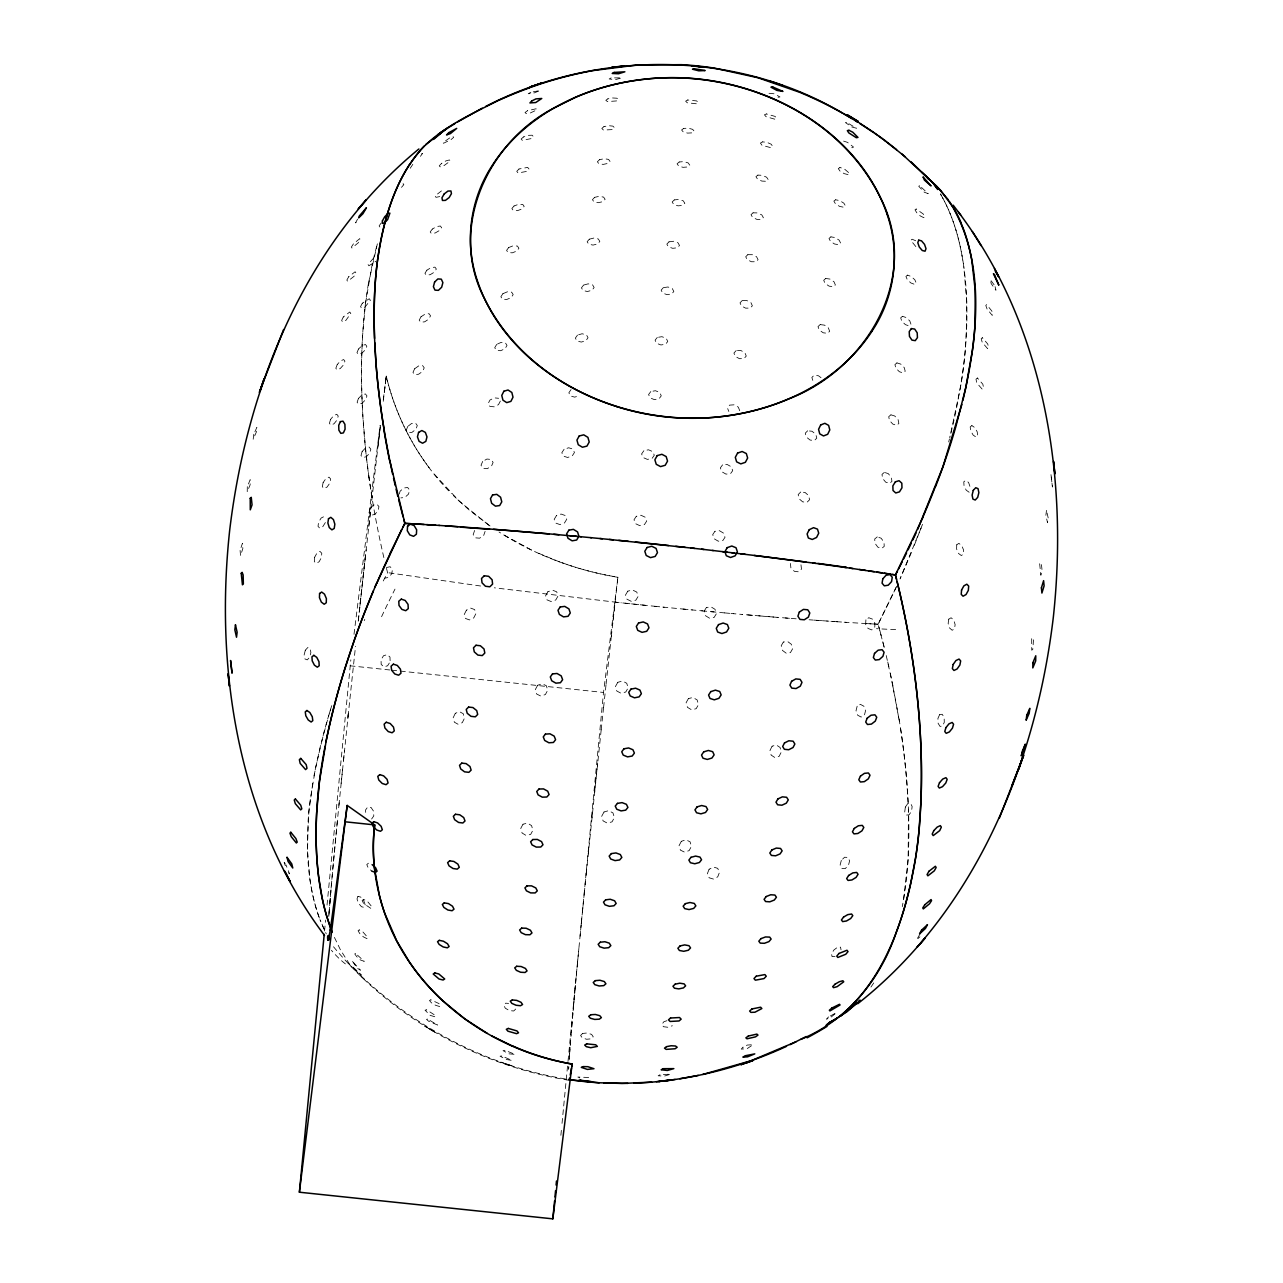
<?xml version="1.0" encoding="UTF-8"?>
<svg xmlns="http://www.w3.org/2000/svg" width="1283" height="1283" viewBox="0 0 1283 1283"><rect width="100%" height="100%" fill="white"/><g stroke="black" fill="none" stroke-linecap="round" stroke-linejoin="round"><path stroke-width="0.75" stroke-dasharray="5 3.75" d="M307.391 840.573L308.898 811.273L313.228 779.968M568.626 1069.236L568.77 1066.43M568.626 1068.996L568.722 1067.215M966.211 337.156L966.74 302.05L963.838 266.864M569.187 1059.822L569.315 1057.946M569.251 1058.7L569.444 1055.989M569.427 1056.214L569.62 1053.584M569.588 1053.952L571.079 1034.788M965.955 341.23L965.666 345.335A1072.38 421.449 -43.4 0 1 960.342 388.059L949.837 437.407M330.212 898.517L328.801 916.238L329.426 908.043M569.748 1051.819L570.085 1047.281M328.945 914.314L330.886 890.498A223.29 2.919 -84 0 1 331.88 879.24L332.425 873.13M570.261 1045.052L570.823 1037.899M329.795 903.457L333.307 863.427M571.031 1035.365L573.26 1009.176M571.24 1032.751L571.464 1030.073M571.689 1027.362L572.378 1019.36M330.645 893.257L330.886 890.498M572.443 1018.574L572.972 1012.383M573.116 1010.779L573.549 1005.872M573.517 1006.289L573.934 1001.654M573.854 1002.52L574.8 991.984M332.714 869.97L337.67 817.977M574.143 999.2L574.447 995.833M574.768 992.4L576.436 974.31M575.089 988.904L575.409 985.344M333.628 860.027L333.949 856.563A183.613 2.39 -84 0 1 337.253 822.13L339.353 800.977M576.227 976.507L577.254 965.57M577.142 966.676L577.895 958.802M324.551 930.993L325.593 920.055M327.037 905.076L350.82 659.847M577.783 959.941L578.89 948.329M560.879 1135.311L561.521 1128.575M562.034 1123.379L567.968 1061.715M568.048 1060.865L603.523 692.451L617.893 577.206C575.778 570.342 534.995 554.962 499.023 531.98M580.06 936.253L581.584 920.585M581.263 923.744L584.503 891.011M582.466 911.572L582.915 907.017M584.294 893.128L585.224 883.682M338.92 805.291L348.575 711.407L347.549 721.206M585.176 884.244L586.556 870.532M586.187 874.108L601.502 726.819M343.491 760.226L344.486 750.539M588.223 854.045L588.737 848.929M591.928 817.88L592.473 812.652M348.062 716.315L355.519 646.311M601.182 729.835L603.812 705.313M603.587 707.462L606.105 684.015M358.246 621.245L360.603 599.722M606.089 684.192L611.414 635.534M365.334 557.127L359.384 610.82A400.232 5.212 -84 0 1 364.164 567.567L370.418 512.045M611.301 636.576L617.893 577.206M368.782 526.479L378.341 443.1A798.651 10.408 -84 0 1 380.217 427.127M377.956 446.388L380.377 425.683M383.248 401.29L386.247 375.999A694.728 387.482 5.5 0 0 391.812 395.87C400.553 422.684 413.912 447.992 431.104 470.348M378.341 443.1L380.361 425.876M385.766 379.976L386.247 375.999C396.607 420.183 419.413 461.319 451.343 493.554M384.339 392.085L386.247 375.999L383.024 401.804M354.012 634.267L380.089 425.298M903.553 899.72L908.156 858.648L908.444 809.14M903.649 899.046L905.461 887.291A274.37 116.801 77.1 0 0 908.043 860.524C910.561 815.86 907.049 771.051 900.329 726.884M368.59 282.565L377.362 243.834M313.966 775.942L320.108 747.283L328.769 715.369M902.286 906.632L902.927 903.184M948.682 441.945L949.452 438.914M399.302 493.987L400.088 491.245L403.712 488.005L407.673 487.508L409.646 490.074L408.475 494.163L404.851 497.419L400.889 497.9M329.186 713.973L331.752 705.634A348.8 156.253 -64.8 0 0 323.893 732.465L315.57 767.635L309.989 801.49A273.071 122.302 -64.8 0 0 308.112 820.847L307.535 851.142L309.828 878.711A348.8 156.237 -64.8 0 0 318.922 916.736L320.477 920.937M474.614 530.472L473.186 534.626L475.239 537.818L479.585 538.186L483.659 535.524L485.102 531.387M922.509 524.33L913.063 548.499M921.066 528.083L900.377 578.12M911.363 552.636L899.992 579.002M364.228 620.651L364.789 619.384M896.657 586.251L878.133 624.212L884.5 648.556M896.047 587.614L878.133 624.212L879.272 628.381M383.264 580.958L387.562 572.635L386.472 568.353M500.338 401.098L498.494 404.642L494.163 406.823L489.865 406.39L488.133 403.584L489.978 400.039L494.308 397.858L498.606 398.291M389.294 663.07L387.61 665.781L383.906 666.887L381.179 664.402L381.035 659.783L383.553 655.725L387.258 654.619L389.984 657.104L390.144 661.723M325.369 522.55L322.819 526.639L319.772 528.211L318.024 526.335L318.601 522.133L321.151 518.043L324.198 516.488L325.946 518.348M410.191 168.281L412.837 164.336M920.055 933.88L916.607 939.83L919.927 936.782M571.079 389.551L568.866 392.758L570.326 395.902L574.64 397.137L579.258 395.741M371.605 819.019L373.77 815.972L373.545 811.177L371.044 807.44L367.74 806.959L365.559 809.99L365.799 814.785M381.276 222.889L379.127 225.872L379.864 226.995M357.572 219.12L355.535 222.905L358.053 220.965M401.499 187.35L403.84 184.624L403.311 183.758L400.2 185.249M515.702 1009.047L513.745 1010.972L509.415 1010.619L505.277 1008.181L503.754 1005.102L505.71 1003.178L508.581 1003.418M420.407 156.334L422.652 153.302L419.653 154.922M373.642 258.059L367.98 264.442L368.911 265.789L375.871 261.299M368.413 863.234L366.778 864.55L368.157 867.789L371.749 871.077M449.708 137.939L442.94 142.621L443.501 143.295L451.087 139.558L453.653 137.345L453.075 136.672M441.448 190.91L434.985 195.994L436.028 197.341L439.764 196.572M666.919 1020.707L663.888 1021.717L661.836 1024.411L663.471 1026.721L667.818 1027.266L672.356 1025.742M386.327 567.535L390.144 566.733L392.422 569.267L391.812 573.677L388.685 577.366L384.868 578.168M778.027 97.283L779.968 96.931L774.098 93.771L767.795 93.178L769.431 94.637M835.041 956.525L832.058 956.621L831.56 953.943L833.838 950.045L837.558 947.223L840.541 947.127L841.039 949.821M876.578 624.147L878.133 624.212L864.758 623.49M874.862 624.051L868.832 623.73M866.554 623.602L844.182 622.207M836.532 621.694L846.139 622.335M830.903 621.309L834.319 621.549M837.687 621.774L826.717 621.02M827.407 621.068L811.642 619.946M816.71 620.314L821.729 620.667M809.076 619.769L812.861 620.042M796.182 618.807L777.097 617.315M785.356 617.973L789.43 618.294M768.693 616.642L774.996 617.155M772.911 616.995L780.353 617.588M758.734 615.824L764.427 616.305M764.187 616.289L769.608 616.722M760.129 615.952L742.167 614.429M747.716 614.91L753.233 615.375M730.973 613.466L742.632 614.477M724.687 612.905L733.716 613.707M710.974 611.67L725.328 612.969M701.737 610.82L713.99 611.943M691.024 609.826L702.555 610.9M683.069 609.056L692.435 609.954M685.25 609.265L661.964 607.003M654.715 606.282L664.193 607.228M656.11 606.41L644.403 605.223A298.779 16.374 6 0 1 620.956 602.769M645.205 605.303L615.118 602.144A477.18 6.223 -84 0 0 612.905 622.047M350.083 665.797L389.727 669.967M391.668 670.175L603.523 692.451M617.091 602.352L494.324 587.806M480.628 586.01L387.562 572.635M588.672 1077.512L577.847 1077.03L579.691 1077.896M565.402 1078.955C482.183 1065.131 404.899 1022.262 346.602 961.641M568.738 1080.238C477.452 1065.403 391.363 1017.227 332.554 945.603M843.589 141.114L847.486 142.349L853.532 147.064L852.153 147.77L848.255 146.535M559.42 561.874L536.134 552.251M915.709 240.771L912.149 239.231L910.722 240.322L915.886 246.641M531.691 550.166L502.567 534.241M969.146 492.255L966.243 490.202L964.03 485.888L963.79 481.831L965.682 480.403L968.585 482.44L970.958 489.464M490.01 525.966L469.353 510.185L453.396 495.607M488.903 525.228L459.41 501.38L432.772 472.497M821.024 377.683L818.442 375.759L814.112 375.261L811.866 377.475L813.021 381.083M361.164 976.716L363.394 978.753M285.259 863.523L284.152 862.417L286.446 868.976M288.483 872.793L289.573 873.899L285.933 864.806M349.826 964.543L340.653 950.286L333.452 935.403M994.1 284.762L990.219 279.582L991.23 283.687L995.961 290.247L994.95 286.125M940.439 193.958L941.385 195.593M940.519 194.102C952.932 215.336 959.668 239.392 963.357 263.592M942.347 197.309C955.771 221.654 962.009 249.303 965.041 276.727A1171.523 460.421 -43.4 0 1 966.708 326.187L965.041 352.665A1058.283 415.9 -43.4 0 1 961.576 380.329L956.364 409.085A1171.523 460.421 -43.4 0 1 949.901 437.166M325.625 932.533L326.299 933.864M324.31 929.822L319.948 919.59M739.746 410.72L738.302 407.128L734.101 404.819L729.578 405.123L727.397 407.882L728.824 411.474M319.371 918.035C310.759 894.411 307.631 869.12 307.391 844.086M879.897 630.723L882.03 638.758M882.784 641.725L884.388 648.059M886.232 655.549L893.257 687.175M887.756 662.012L889.472 669.501M383.858 557.576C366.248 481.638 357.652 403.183 363.265 325.273A1072.38 440.839 55 0 1 368.59 282.565M890.338 673.334L899.656 722.602M899.062 718.929L900.73 729.482A351.061 149.453 77.1 0 1 906.776 781.7L908.252 804.874M372.038 497.884L368.975 477.388M800.977 564.793L801.474 569.139L798.716 571.833L794.337 571.288L790.889 567.824L790.408 563.478M617.861 577.318A192.113 107.147 5.5 0 1 559.516 561.778M873.739 982.906A377.378 161.225 76.8 0 1 870.435 987.734M893.032 687.207A377.378 161.706 77 0 1 898.838 718.897M358.342 620.314A398.949 5.196 -84 0 1 366.152 549.798M324.022 928.78A375.534 168.474 -64.7 0 1 320.622 920.761M369.023 477.436A1043.64 428.907 55 0 1 365.447 447.478L363.025 418.402A1166.231 479.409 55 0 1 362.48 336.9L365.447 303.59L372.102 264.859A1168.909 480.516 55 0 1 377.571 243.129M594.606 792.108A338.343 4.41 -84 0 1 597.653 763.032M895.646 629.632A416.109 31.578 7 0 1 876.497 628.686M381.58 616.69A391.668 154.345 -64.6 0 1 394.988 589.122M341.134 783.368A225.15 2.935 -84 0 1 342.513 769.832M345.4 963.902A391.668 176.124 -64.5 0 1 331.431 950.27M956.733 544.81L956.605 548.996L958.513 553.438L961.336 555.555L963.421 554.08L963.549 549.91L961.641 545.451L958.818 543.351L956.733 544.81M240.097 550.423L240.53 555.651L242.856 548.499L242.439 543.27L240.097 550.423M865.913 619.817L865.608 624.26L868.046 628.445L871.815 629.921L874.701 627.82L875.006 623.362L872.552 619.176L868.783 617.716L865.913 619.817M1039.647 563.75L1040.866 575.265L1042.053 570.229L1041.555 565.466L1040.561 562.788L1039.647 563.75M314.656 557.255L314.319 561.537L316.179 563.397L319.13 561.729L321.44 557.528L321.776 553.246L319.932 551.385L316.965 553.053L314.656 557.255M905.365 807.055L904.723 811.834L906.263 815.074L909.07 814.849L911.507 811.321L912.149 806.542L910.609 803.302L907.803 803.527L905.365 807.055M948.779 619.16L948.153 623.41L949.564 628.012L952.194 630.258L954.504 628.846L955.129 624.596L953.718 619.994L951.088 617.748L948.779 619.16M247.314 486.674L247.234 491.822L250.121 484.846L250.201 479.682L247.314 486.674M1031.676 638.709L1031.74 650.24L1032.783 649.31L1033.473 640.474L1032.719 637.763L1031.676 638.709M323.124 482.568L322.322 486.674L323.957 488.534L327.069 487.059L329.843 483.098L330.645 478.992L329.025 477.132L325.898 478.623L323.124 482.568M370.033 508.758L369.119 512.943L371.092 515.285L374.78 514.387L378.052 510.794L378.95 506.609L376.994 504.283L373.289 505.165L370.033 508.758M253.809 434.263L253.184 439.251L256.247 432.323L256.873 427.335L253.809 434.263M305.306 650.224L304.135 654.955L304.953 658.949L307.262 659.879L309.732 657.201L310.887 652.486L310.085 648.492L307.76 647.562L305.306 650.224M857.156 706.227L856.018 710.702L857.653 715.192L861.134 717.069L864.405 715.208L865.544 710.718L863.892 706.227L860.428 704.367L857.156 706.227M841.327 860.364L840.124 864.999L841.696 868.431L845.128 868.655L848.4 865.528L849.603 860.877L848.031 857.445L844.599 857.236L841.327 860.364M362.143 451.504L360.988 455.513L362.736 457.646L366.329 456.684L369.68 453.172L370.835 449.162L369.087 447.029L365.495 447.992L362.143 451.504M330.565 419.429L329.41 423.358L330.854 425.138L334.029 423.743L337.076 419.974L338.231 416.061L336.788 414.281L333.612 415.676L330.565 419.429M358.47 398.42L357.107 402.237L358.647 404.193L362.159 403.151L365.607 399.719L366.954 395.902L365.414 393.929L361.902 394.972L358.47 398.42M1050.985 474.662L1052.429 487.027L1050.985 474.662M357.941 896.384L356.995 898.918L358.47 903.216L361.469 906.728L364.276 907.434L365.206 904.9L363.747 900.618L360.731 897.09L357.941 896.384M337.237 364.532L335.825 368.269L337.076 369.921L340.252 368.526L343.491 364.917L344.902 361.197L343.668 359.545L340.492 360.924L337.237 364.532M407.705 426.501L406.246 430.334L408.026 432.772L411.987 432.355L415.836 429.356L417.296 425.523L415.516 423.085L411.554 423.486L407.705 426.501M709.114 869.249L707.35 873.707L709.146 877.78L713.444 879.08L717.726 876.85L719.474 872.392L717.694 868.334L713.396 867.035L709.114 869.249M358.534 348.992L356.979 352.617L358.326 354.397L361.758 353.274L365.27 349.922L366.826 346.282L365.479 344.518L362.047 345.624L358.534 348.992M482.697 461.431L481.013 465.248L482.857 468.247L487.187 468.68L491.421 466.29L493.105 462.473L491.245 459.474L486.931 459.041L482.697 461.431M939.621 714.679L937.921 718.416L938.098 723.275L940.022 726.403L942.604 725.986L944.288 722.249L944.128 717.389L942.187 714.262L939.621 714.679M414.65 368.766L412.982 372.359L414.601 374.636L418.563 374.251L422.556 371.445L424.224 367.836L422.588 365.575L418.627 365.944L414.65 368.766M343.299 316.965L341.647 320.477L342.673 321.953L345.785 320.509L350.804 313.485L349.778 312.01L343.299 316.965M455.321 713.3L453.204 717.662L454.374 722.217L458.143 724.286L462.313 722.65L464.43 718.272L463.259 713.733L459.49 711.664L455.321 713.3M466.435 610.131L464.27 614.413L465.521 618.47L469.434 619.93L473.732 617.925L475.897 613.643L474.646 609.585L470.733 608.126L466.435 610.131M772.109 746.209L769.992 750.411L771.163 755.126L774.948 757.579L779.118 756.361L781.235 752.159L780.064 747.444L776.279 744.974L772.109 746.209M362.303 303.221L360.555 306.637L361.678 308.209L365.03 306.99L370.386 300.302L369.263 298.731L362.303 303.221M681.321 841.343L679.06 845.641L680.423 850.132L684.609 852.169L689.163 850.581L691.425 846.283L690.062 841.808L685.876 839.756L681.321 841.343M537.625 685.282L535.348 689.564L536.679 694.039L540.849 696.092L545.419 694.52L547.697 690.238L546.366 685.747L542.196 683.711L537.625 685.282M522.999 824.231L520.77 828.337L522.101 833.02L526.206 835.522L530.681 834.383L532.91 830.277L531.579 825.61L527.473 823.109L522.999 824.231M421.032 316.773L419.204 320.125L420.696 322.225L424.641 321.825L428.714 319.162L430.543 315.794L429.051 313.71L425.106 314.11L421.032 316.773M604.02 811.995L601.695 816.245L603.09 820.879L607.388 823.189L612.055 821.826L614.381 817.576L612.969 812.941L608.687 810.631L604.02 811.995M688.41 698.594L686.116 702.699L687.463 707.35L691.633 709.836L696.188 708.681L698.481 704.592L697.134 699.941L692.964 697.455L688.41 698.594M617.781 682.331L615.455 686.485L616.834 691.04L621.116 693.301L625.799 691.97L628.125 687.816L626.745 683.278L622.447 681L617.781 682.331M348.703 276.759L346.843 280.079L347.629 281.33L354.044 276.326L355.92 273.006L355.118 271.755L348.703 276.759M547.873 591.752L545.612 595.777L546.975 599.851L551.193 601.567L555.796 599.947L558.073 595.905L556.694 591.848L552.476 590.116L547.873 591.752M783.336 642.045L781.219 645.75L782.422 650.385L786.222 653.223L790.424 652.63L792.541 648.925L791.354 644.291L787.537 641.436L783.336 642.045M496.681 344.421L494.725 347.709L496.377 350.323L500.643 350.724L505.053 348.703L507.01 345.416L505.358 342.802L501.092 342.385L496.681 344.421M627.82 591.158L625.527 594.975L626.922 599.177L631.22 601.31L635.887 600.123L638.196 596.306L636.785 592.105L632.487 589.972L627.82 591.158M556.453 515.622L554.192 519.342L555.603 523.047L559.869 524.555L564.472 522.983L566.733 519.262L565.322 515.558L561.056 514.05L556.453 515.622M706.34 607.581L704.094 611.269L705.442 615.68L709.595 618.23L714.118 617.428L716.379 613.739L715.032 609.329L710.878 606.763L706.34 607.581M426.918 270.168L424.946 273.295L426.293 275.155L430.19 274.69L434.36 272.14L436.332 269.029L434.969 267.153L431.072 267.634L426.918 270.168M353.466 243.834L351.414 246.994L351.943 248.02L358.182 242.856L360.234 239.696L359.705 238.67L353.466 243.834M564.087 449.258L561.842 452.707L563.285 456.106L567.583 457.454L572.202 455.978L574.431 452.53L572.988 449.13L568.706 447.767L564.087 449.258M636.288 516.295L634.01 519.775L635.454 523.656L639.752 525.645L644.419 524.603L646.696 521.106L645.253 517.241L640.955 515.253L636.288 516.295M502.904 293.695L500.867 296.742L502.439 299.147L506.689 299.516L511.131 297.624L513.184 294.577L511.612 292.155L507.362 291.802L502.904 293.695M714.936 531.29L712.707 534.61L714.086 538.716L718.255 541.201L722.794 540.624L725.007 537.304L723.628 533.199L719.458 530.697L714.936 531.29M1046.479 510.361L1045.87 515.349L1047.537 522.774L1048.163 517.787L1046.479 510.361M643.874 450.718L641.612 453.925L643.072 457.518L647.386 459.394L652.037 458.464L654.282 455.257L652.822 451.664L648.508 449.788L643.874 450.718M577.478 335.12L575.361 338.119L576.965 341.005L581.327 342.064L585.914 340.717L588.031 337.718L586.443 334.831L582.065 333.756L577.478 335.12M722.586 464.847L720.372 467.862L721.784 471.711L725.97 474.117L730.492 473.684L732.705 470.669L731.294 466.836L727.108 464.43L722.586 464.847M432.323 229.064L430.206 231.95L431.409 233.57L435.242 232.961L439.444 230.507L441.56 227.62L440.342 226L436.525 226.594L432.323 229.064M650.818 391.556L648.589 394.506L650.08 397.858L654.394 399.638L659.029 398.805L661.258 395.838L659.783 392.502L655.453 390.722L650.818 391.556M508.693 247.555L506.577 250.361L508.068 252.543L512.302 252.831L516.792 251.051L518.909 248.244L517.418 246.063L513.184 245.775L508.693 247.555M583.605 285.067L581.456 287.841L583.027 290.503L587.389 291.514L591.992 290.263L594.125 287.504L592.57 284.842L588.207 283.832L583.605 285.067M657.297 337.429L655.084 340.171L656.591 343.283L660.921 344.967L665.54 344.229L667.753 341.503L666.246 338.375L661.916 336.691L657.297 337.429M514.05 205.986L511.869 208.552L513.296 210.492L517.482 210.653L522.005 208.953L524.186 206.387L522.758 204.462L518.573 204.286L514.05 205.986M589.314 239.183L587.149 241.717L588.705 244.171L593.051 245.085L597.653 243.946L599.835 241.412L598.279 238.959L593.933 238.029L589.314 239.183M663.343 287.649L661.162 290.15L662.686 293.069L667.016 294.657L671.634 293.999L673.832 291.498L672.308 288.579L667.962 286.991L663.343 287.649M736.185 350.58L733.924 353.05L735.287 356.417L739.473 358.695L744.012 358.566L746.257 356.081L744.894 352.729L740.724 350.435L736.185 350.58M743.049 1047.169L741.237 1049.109L747.043 1048.708L753.073 1044.667L747.267 1045.068L743.049 1047.169M669.004 241.829L666.839 244.123L668.395 246.817L672.741 248.325L677.344 247.763L679.509 245.47L677.969 242.776L673.623 241.268L669.004 241.829M594.654 197.341L592.457 199.667L593.981 201.88L598.327 202.682L602.946 201.639L605.127 199.33L603.603 197.117L599.273 196.299L594.654 197.341M742.199 300.575L740.018 302.836L741.446 305.979L745.664 308.161L750.186 308.08L752.367 305.803L750.94 302.66L746.722 300.495L742.199 300.575M518.99 169.003L516.744 171.345L518.075 172.997L526.752 171.393L529.013 169.051L527.666 167.399L518.99 169.003M441.641 163.342L439.267 165.796L440.117 166.838L443.693 165.844L450.317 160.984L449.451 159.942L445.875 160.92L441.641 163.342M986.659 304.6L985.793 305.466L987.06 308.978L992.192 315.329L993.042 314.447L991.775 310.951L986.659 304.6M800.72 491.998L798.186 494.548L798.972 498.622L802.629 501.845L806.991 502.327L809.525 499.793L808.723 495.703L805.082 492.48L800.72 491.998M807.665 430.783L805.291 433.157L806.285 436.99L810.054 440.037L814.4 440.518L816.774 438.144L815.78 434.296L812.011 431.248L807.665 430.783M828.61 1016.906L826.3 1019.199L830.245 1017.82L836.468 1012.656L828.61 1016.906M582.626 1033.44L580.59 1035.461L582.274 1037.867L586.668 1039.262L591.222 1038.813L593.259 1036.792L591.591 1034.387L587.181 1032.991L582.626 1033.44M747.829 254.676L745.712 256.744L747.203 259.663L751.453 261.748L755.944 261.748L758.077 259.695L756.569 256.76L752.335 254.692L747.829 254.676M674.297 199.907L672.164 201.976L673.719 204.446L678.082 205.857L682.684 205.392L684.833 203.307L683.262 200.838L678.899 199.426L674.297 199.907M820.126 324.599L817.993 326.62L819.276 330.02L823.221 332.794L827.519 333.323L829.652 331.303L828.369 327.919L824.424 325.128L820.126 324.599M599.578 159.685L597.381 161.754L598.872 163.711L603.202 164.4L607.837 163.422L610.034 161.353L608.543 159.397L604.213 158.707L599.578 159.685M982.345 337.702L981.19 338.76L982.249 342.385L987.589 348.623L988.744 347.581L987.685 343.94L982.345 337.702M825.723 278.475L823.702 280.287L825.097 283.463L829.107 286.141L833.357 286.751L835.377 284.938L833.982 281.763L829.973 279.085L825.723 278.475M753.073 212.818L751.02 214.662L752.576 217.372L756.842 219.361L761.316 219.473L763.369 217.629L761.813 214.919L757.547 212.93L753.073 212.818M523.496 136.96L521.139 139.045L522.373 140.392L531.018 138.628L533.359 136.559L532.124 135.212L528.035 135.373L523.496 136.96M603.94 126.632L601.839 128.444L603.459 130.064L612.44 129.583L614.525 127.755L612.905 126.135L608.511 125.67L603.94 126.632M890.883 414.81L888.718 416.686L889.52 420.535L892.84 424.112L896.705 425.315L898.87 423.438L898.068 419.589L894.748 416.013L890.883 414.81M679.22 161.979L677.087 163.807L678.675 166.02L683.053 167.335L687.64 166.966L689.757 165.138L688.169 162.909L683.807 161.61L679.22 161.979M896.929 362.897L894.925 364.613L895.935 368.285L899.367 371.733L903.216 372.952L905.221 371.236L904.21 367.563L900.762 364.115L896.929 362.897M884.356 472.385L882.014 474.373L882.576 478.431L885.703 482.167L889.584 483.402L891.926 481.398L891.364 477.34L888.221 473.603L884.356 472.385M977.421 378.004L975.994 379.207L976.812 382.992L982.217 389.182L983.644 387.979L982.826 384.194L977.421 378.004M902.478 316.308L900.666 317.847L901.869 321.295L905.397 324.647L909.182 325.93L911.01 324.391L909.807 320.942L906.279 317.591L902.478 316.308M830.903 236.858L828.994 238.446L830.518 241.396L834.543 243.995L838.745 244.716L840.654 243.129L839.146 240.162L835.105 237.563L830.903 236.858M877.267 536.887L874.717 538.972L874.958 543.222L877.829 547.151L881.678 548.45L884.228 546.366L883.987 542.132L881.116 538.202L877.267 536.887M907.562 275.123L905.926 276.438L907.306 279.694L910.898 282.966L914.587 284.361L916.222 283.046L914.843 279.79L911.251 276.519L907.562 275.123M971.873 425.587L970.189 426.934L970.718 430.863L973.155 435.081L976.058 437.102L977.742 435.755L977.197 431.826L974.775 427.608L971.873 425.587M757.916 175.097L755.944 176.685L757.563 179.171L761.861 181.079L766.288 181.304L768.276 179.732L766.641 177.246L762.359 175.338L757.916 175.097M363.538 899.431L362.127 900.506L363.666 903.569L370.851 908.364L372.278 907.273L367.114 900.955L363.538 899.431M835.634 199.779L833.87 201.11L835.506 203.853L839.579 206.387L843.701 207.237L845.465 205.905L843.845 203.163L839.772 200.629L835.634 199.779M683.695 128.412L681.61 129.968L683.23 131.908L687.608 133.111L692.178 132.855L694.279 131.299L692.66 129.358L688.281 128.156L683.695 128.412M607.869 98.839L605.817 100.331L607.468 101.582L616.433 100.94L618.502 99.449L616.834 98.214L612.44 97.957L607.869 98.839M527.473 110.739L525.02 112.519L526.11 113.497L530.104 113.08L537.128 109.745L536.037 108.782L527.473 110.739M916.19 209.017L915.02 209.835L916.752 212.721L920.376 215.977L923.76 217.677L924.931 216.859L923.199 213.972L916.19 209.017M359.24 929.902L358.069 930.736L359.801 933.623L363.41 936.863L366.81 938.579L367.98 937.761L362.624 931.618L359.24 929.902M839.9 167.56L838.296 168.618L840.06 171.136L844.166 173.622L848.191 174.648L849.795 173.59L843.941 168.586L839.9 167.56M919.558 185.714L918.74 186.243L924.289 192.225L928.234 193.653L919.558 185.714M355.583 953.413L354.766 953.943L356.722 956.637L360.315 959.925L364.26 961.352L355.583 953.413M762.471 141.868L760.434 143.103L762.006 145.3L770.698 147.641L772.719 146.406L771.163 144.209L766.913 142.317L762.471 141.868M687.688 99.978L685.635 101.197L687.287 102.8L696.252 103.747L698.305 102.528L696.653 100.924L687.688 99.978M660.007 1074.753L658.131 1075.795L664.418 1076.084L670.768 1074.128L660.007 1074.753M530.841 92.296L528.211 93.723L532.91 93.434L540.127 90.484L530.841 92.296M611.157 77.894L609.152 78.969L615.263 79.674L621.822 77.83L611.157 77.894M430.847 999.826L429.468 1000.532L431.393 1002.777L435.514 1005.247L439.411 1006.481L440.791 1005.776L438.866 1003.531L430.847 999.826M352.841 967.029L361.373 975.128L352.841 967.029M766.432 113.93L764.443 114.796L766.031 116.673L774.675 119.159L776.68 118.293L775.076 116.416L766.432 113.93M352.568 961.464L357.075 968.072L360.427 970.221L352.568 961.464M846.491 122.318L845.433 122.575L851.752 126.953L856.483 128.236L846.491 122.318M427.576 1019.087L426.517 1019.36L428.682 1021.284L437.567 1025.021L427.576 1019.087M504.973 1050.312L503.032 1050.665L508.902 1053.824L515.205 1054.418L504.973 1050.312M426.678 1009.881L425.042 1010.17L430.238 1015.398L435.659 1016.986L434.183 1014.693L426.678 1009.881M501.829 1056.005L500.049 1056.182L506.015 1059.421L512.045 1060.432L501.829 1056.005M502.551 1062.516L500.691 1062.164L512.783 1066.189L502.551 1062.516M426.181 1026.945L424.641 1026.047L435.546 1032.639L426.293 1027.09"/><path stroke-width="1.5" d="M327.678 935.965L327.742 939.397A400.232 5.212 -84 0 0 328.368 939.429L329.378 935.05M330.453 929.004L347.196 805.419L374.716 824.905L374.107 830.406A594.831 331.768 5.5 0 0 379.864 897.17C402.156 985.44 484.188 1049.59 572.154 1063.96L552.829 1218.85L299.388 1192.212L324.214 934.377M299.388 1192.212L347.196 805.419M552.829 1218.85L554.561 1200.952M554.946 1196.975L555.555 1190.64M556.084 1185.043L556.469 1181.066M330.244 930.287L330.597 928.122C316.227 887.964 314.319 844.439 317.334 802.26A1072.38 421.449 -43.4 0 1 322.658 759.536L325.08 746.241M330.389 929.453L328.785 937.857M570.229 1075.026L571.24 1069.509A708.408 9.238 -84 0 0 571.464 1068.21M325.962 741.782C336.515 690.013 353.001 639.576 373.337 590.854M962.891 400.312C978.063 335.505 986.402 260.353 949.244 201.206M961.865 404.45L942.909 466.852L917.65 529.446M569.556 1078.105L569.027 1079.853L574.976 1080.398A298.779 270.023 4.4 0 0 598.423 1082.74L621.982 1083.445L651.668 1082.146M418.883 148.972C305.194 242.198 246.705 387.418 229.657 530.488C214.55 670.448 238.237 820.944 324.535 935.467M353.98 641.211L344.79 669.02A1168.909 459.378 -43.4 0 0 326.363 739.826L319.451 781.363L316.644 812.845A1166.231 458.336 -43.4 0 0 318.793 877.813L322.049 897.603A1043.64 410.111 -43.4 0 0 326.732 916.27L332.169 932.244M935.564 486.674L939.348 476.683A351.061 157.248 -64.8 0 0 955.803 426.822L965.81 387.642L972.53 349.906A274.37 122.895 -64.8 0 0 975.112 323.124L975.192 290.118L971.84 260.465A351.061 157.264 -64.8 0 0 963.244 228.502L960.967 222.857M283.607 329.539L259.262 392.373M857.685 1003.755C975.465 911.042 1036.055 762.84 1053.343 617.091C1068.45 477.148 1044.763 326.652 958.465 212.128M1012.111 785.116L1023.738 755.222L999.393 818.057M376.416 583.605L364.516 612.729A1043.929 410.223 -43.4 0 0 353.916 641.243M375.053 586.812L401.675 529.574M923.359 516.52L895.438 574.944C909.038 628.622 917.65 683.582 920.536 738.88A1171.523 481.59 55 0 1 920.986 800.993L919.061 830.101A1058.283 435.033 55 0 1 915.613 857.766L910.641 883.891A1171.523 481.59 55 0 1 896.48 931.683C880.747 978.929 847.534 1020.386 800.784 1039.39M916.014 533.022L912.774 539.999M389.824 553.807L404.867 523.368L389.743 460.405M911.187 543.367L908.075 549.846M906.568 552.941L903.681 558.795M902.318 561.553L898.549 568.962M402.83 527.329L404.867 523.368L403.728 519.214M897.442 571.127L895.438 574.944L896.528 579.242M492.656 164.882C469.915 198.833 464.029 243.145 477.709 281.715A207.541 172.291 7.2 0 0 514.996 343.587A212.369 176.3 7.2 0 0 529.622 358.005A219.393 182.122 7.2 0 0 616.931 406.599M872.167 330.87C894.86 296.886 900.666 252.591 886.954 214.036M409.341 164.849L406.166 169.949A351.061 149.453 77.1 0 0 392.229 199.539C375.871 243.786 372.776 291.674 374.556 338.455M419.525 151.186C440.951 127.53 471.118 114.315 499.039 100.09M424.272 146.005C395.164 176.653 383.521 219.585 377.539 260.305A274.37 116.801 77.1 0 0 374.957 287.071C371.621 349.922 379.399 412.885 392.662 474.261M858.728 1001.59L860.075 1000.179M859.867 1000.403L847.165 1011.629L826.06 1025.261M425.635 144.658L446.115 129.134M857.365 1002.937L840.397 1016.12C884.741 978.48 904.098 920.488 914.41 865.031A1072.38 440.839 55 0 0 919.735 822.323C925.54 741.558 916.126 660.2 897.138 581.664M433.574 139.462L442.603 131.475L436.364 136.816M448.12 127.835L455.016 123.505M457.598 121.933L482.216 108.205M806.253 1036.52L790.136 1044.635M485.696 106.441C596.338 49.54 734.967 49.395 842.803 113.273M796.085 1041.764L750.876 1060.816L702.811 1074.448M786.463 1046.367C738.623 1068.466 686.437 1081.28 633.754 1083.221M746.818 1062.549L740.868 1064.73L752.913 1060.56L746.963 1062.741M529.318 87.789L539.662 84.213A374.909 338.824 4.4 0 1 592.954 70.581L636.929 65.016L681.401 64.663A299.837 270.97 4.4 0 1 714.615 68.159L757.996 77.75L799.726 92.312M698.257 1075.411L679.83 1078.762M675.179 1079.452L656.399 1081.729M691.553 65.898L704.223 67.229L699.251 67.133M627.884 1083.381L604.004 1083.06M424.048 524.442L404.867 523.368L439.524 525.437M426.806 524.619L435.675 525.18M438.818 525.389L489.545 528.997M445.313 525.822L457.967 526.688M599.225 1082.788L573.084 1080.142M486.85 528.788L496.778 529.558M493.57 529.302L549.284 533.888M548.354 533.808L558.987 534.754M553.791 534.289L576.628 536.342M569.716 535.717L581.263 536.775M580.525 536.695L591.415 537.721M590.565 537.641L602.352 538.764M599.931 538.523L613.354 539.838M609.345 539.437L694.648 548.402M618.807 540.368L628.285 541.314M345.608 821.842L374.716 824.905A591.19 329.731 5.5 0 0 374.572 868.928L379.367 895.342A569.043 317.382 5.5 0 0 384.868 913.592L396.768 940.968L410.191 963.325M675.788 546.317L685.234 547.36M690.671 547.969L704.014 549.477M701.609 549.204L713.316 550.551M712.482 550.455L733.988 552.989M722.554 551.626L727.14 552.171M731.711 552.716L755.126 555.555A374.909 20.544 6 0 1 805.981 562.05M740.772 553.791L745.279 554.336M754.196 555.443L815.635 563.365M813.005 562.996L846.203 567.583M849.603 568.08L895.438 574.944L892.294 574.431M843.893 567.262L852.97 568.561M859.418 569.476L865.608 570.39M572.09 1079.997L569.139 1079.564M868.559 570.823L874.22 571.657M876.898 572.058L881.918 572.827M884.26 573.18L890.498 574.143M616.915 406.663C648.749 416.718 682.588 420.343 715.834 417.183A219.409 182.138 7.2 0 0 811.097 387.723A212.369 176.3 7.2 0 0 827.695 376.994M371.749 871.077L375.438 872.472L377.074 871.157L375.694 867.901L372.102 864.614M512.639 1046.142L492.095 1036.103M844.102 114.011L851.8 118.501M487.267 1033.408L464.847 1018.959L441.897 1000.082A365.767 203.997 5.5 0 1 410.335 963.292M855.585 120.794L858.07 122.334L848.785 116.705A374.909 338.84 4.4 0 0 799.726 92.312M859.305 123.104L873.691 132.582M874.846 133.384L877.155 135.004M878.278 135.806L882.768 139.045M883.891 139.863L886.072 141.483M887.162 142.301L896.592 149.646M884.965 140.665L905.413 156.943M921.932 172.307L930.48 180.422L927.433 178.305M901.901 153.976L936.863 186.42L948.121 199.603M910.882 161.69L940.343 190.012L953.141 207.301M953.173 205.152L960.759 215.143M936.991 188.441L933.174 183.052L937.697 189.531M972.37 231.549L981.03 245.614M329.539 939.733L327.678 936.446M994.437 268.532L998.559 276.647L995.303 271.21M403.103 516.873L398.612 499.536M397.778 496.2L396.094 489.208M395.244 485.583L393.528 478.094M383.938 428.666L382.27 418.114A351.061 149.502 77.1 0 1 376.176 365.863M1054.113 466.354L1053.584 461.447L1054.899 473.844L1054.369 468.936M228.631 678.659L228.101 673.751L229.416 686.148L228.887 681.241M376.208 365.88L374.748 342.721M572.154 1063.96A708.408 9.238 -84 0 1 571.689 1066.863M572.09 1064.168A166.004 92.584 5.5 0 1 512.815 1046.014M389.519 460.421A377.378 162.139 77 0 1 383.713 428.65M409.405 165.026A377.378 161.081 76.9 0 1 419.573 151.33M460.421 527.137A396.222 20.063 5.8 0 1 489.064 529.237M497.018 529.606A374.909 20.496 6 0 1 548.515 533.856M635.438 542.051A299.837 16.422 6 0 1 668.651 545.532M817.961 563.397A396.222 20.56 6.1 0 1 846.427 567.343M859.69 123.232A396.222 358.759 4.1 0 1 885.029 140.585M499.087 100.17A396.222 358.582 4.6 0 1 529.366 87.885M953.205 207.188A377.378 169.581 -64.6 0 1 961.063 222.713M935.339 486.642A377.378 170.046 -64.8 0 1 923.151 516.456M536.535 119.271A212.401 176.332 7.2 0 1 553.951 108.045L575.859 97.123A220.901 183.373 7.2 0 1 649.342 78.712C739.794 70.453 839.05 113.594 880.282 197.406C921.643 276.952 866.715 369.119 788.869 398.805A220.933 183.405 7.2 0 1 715.385 417.216C624.917 425.491 525.677 382.334 484.429 298.506C447.975 228.791 487.203 142.509 553.951 108.045A219.409 182.138 7.2 0 1 648.492 78.856C681.722 75.489 715.577 79.177 747.428 89.152A219.425 182.154 7.2 0 1 834.912 137.714A212.401 176.332 7.2 0 1 849.394 151.923A207.573 172.307 7.2 0 1 886.986 214.02M826.974 1026.448A416.109 375.197 3.8 0 1 807.119 1037.819M328.817 937.648A398.949 5.196 -84 0 1 327.646 936.718M376.689 583.476A853.516 334.975 -43.5 0 1 390.128 553.695M872.199 330.886A208.071 172.724 7.2 0 1 827.679 376.977M492.624 164.865A208.071 172.724 7.2 0 1 536.567 119.287M382.414 220.901L382.35 223.37L384.499 222.841L387.61 219.634L389.904 213.122L387.755 213.636L384.659 216.859L382.414 220.901M319.579 593.5L319.451 597.686L321.359 602.128L324.182 604.245L326.267 602.769L326.395 598.6L324.487 594.157L321.664 592.04L319.579 593.5M1041.411 587.839L1041.908 593.067L1044.105 585.882L1043.608 580.654L1041.411 587.839M407.545 526.287L407.288 530.713L409.774 534.883L413.559 536.342L416.398 534.225L416.654 529.799L414.168 525.629L410.4 524.186L407.545 526.287M241.236 573.309L242.439 584.807L243.353 583.829L243.145 575.009L242.134 572.33L241.236 573.309M961.56 590.068L961.224 594.35L963.068 596.21L966.035 594.542L968.344 590.34L968.681 586.058L966.821 584.198L963.87 585.866L961.56 590.068M328.496 518.749L327.871 522.999L329.282 527.586L331.912 529.847L334.221 528.436L334.847 524.186L333.436 519.583L330.806 517.338L328.496 518.749M1032.879 662.75L1032.799 667.914L1035.686 660.921L1035.766 655.773L1032.879 662.75M882.8 578.809L882.079 583.188L884.324 585.834L888.253 585.192L891.541 581.632L892.262 577.254L890.001 574.608L886.088 575.249L882.8 578.809M250.217 498.285L250.281 509.832L252.045 504.844L251.26 497.339L250.217 498.285M953.157 664.498L952.355 668.603L953.975 670.464L957.102 668.972L959.876 665.027L960.678 660.905L959.043 659.061L955.931 660.537L953.157 664.498M1026.753 715.273L1026.127 720.26L1029.191 713.316L1029.816 708.328L1026.753 715.273M973.268 490.379L972.113 495.11L972.915 499.103L975.24 500.033L977.694 497.355L978.865 492.64L978.047 488.647L975.738 487.716L973.268 490.379M418.595 432.387L417.456 436.861L419.108 441.352L422.572 443.228L425.844 441.368L426.982 436.878L425.347 432.387L421.866 430.527L418.595 432.387M434.6 282.068L433.397 286.702L434.969 290.134L438.401 290.359L441.673 287.232L442.876 282.581L441.304 279.149L437.872 278.94L434.6 282.068M261.026 387.674L260.273 390.305L264.218 378.453L261.026 387.674M1019.536 766.528L1018.782 769.142L1022.727 757.291L1019.536 766.528M874.525 653.416L873.354 657.521L875.327 660.071L879.288 659.59L882.912 656.351L884.083 652.245L882.111 649.695L878.149 650.176L874.525 653.416M945.924 727.621L944.769 731.535L946.212 733.315L949.388 731.919L952.435 728.151L953.59 724.237L952.146 722.457L948.971 723.853L945.924 727.621M1022.423 751.116L1021.252 755.912L1025.309 744.124L1022.423 751.116M799.341 612.071L797.898 616.209L799.951 619.4L804.297 619.785L808.386 617.107L809.814 612.969L807.761 609.778L803.415 609.409L799.341 612.071M230.571 660.569L232.015 672.934L230.571 660.569M918.724 240.162L917.794 242.695L919.253 246.977L922.269 250.506L925.059 251.211L926.005 248.677L924.53 244.379L921.531 240.851L918.724 240.162M939.509 782.678L938.098 786.399L939.332 788.051L942.508 786.671L945.763 783.047L947.175 779.326L945.924 777.674L942.748 779.054L939.509 782.678M867.164 718.239L865.704 722.072L867.484 724.51L871.446 724.093L875.295 721.094L876.754 717.261L874.974 714.823L871.013 715.224L867.164 718.239M359.529 215.752L358.679 217.869L362.945 213.716L366.393 207.766L359.529 215.752M791.579 681.305L789.895 685.122L791.755 688.121L796.069 688.554L800.303 686.164L801.987 682.348L800.143 679.349L795.813 678.915L791.579 681.305M340.396 421.61L338.712 425.331L338.872 430.19L340.813 433.333L343.379 432.916L345.079 429.18L344.902 424.32L342.978 421.177L340.396 421.61M860.444 776.151L858.776 779.743L860.412 782.021L864.373 781.636L868.35 778.829L870.018 775.237L868.399 772.959L864.437 773.344L860.444 776.151M933.848 830.598L932.196 834.11L933.222 835.586L939.701 830.63L941.353 827.118L940.327 825.643L937.215 827.086L933.848 830.598M820.687 424.946L818.57 429.324L819.741 433.862L823.51 435.931L827.679 434.296L829.796 429.917L828.626 425.379L824.857 423.31L820.687 424.946M503.882 391.235L501.765 395.437L502.936 400.152L506.721 402.621L510.891 401.387L513.008 397.185L511.837 392.47L508.052 390L503.882 391.235M809.268 529.671L807.103 533.953L808.354 538.01L812.267 539.469L816.565 537.465L818.73 533.183L817.479 529.125L813.566 527.666L809.268 529.671M784.506 742.953L782.662 746.498L784.394 749.304L788.692 749.737L793.022 747.54L794.867 744.012L793.135 741.205L788.837 740.772L784.506 742.953M737.581 453.075L735.303 457.357L736.634 461.848L740.804 463.885L745.375 462.313L747.652 458.031L746.321 453.541L742.151 451.504L737.581 453.075M358.342 208.824L366.056 200.02L358.342 208.824M917.201 947.079L924.931 938.29L917.201 947.079M854.286 828.433L852.457 831.801L853.949 833.886L857.894 833.485L861.968 830.823L863.796 827.455L862.304 825.37L858.359 825.771L854.286 828.433M579.21 435.979L576.933 440.085L578.264 444.736L582.418 447.238L586.956 446.099L589.218 442.01L587.903 437.343L583.749 434.841L579.21 435.979M657.201 455.609L654.875 459.779L656.255 464.318L660.553 466.595L665.219 465.264L667.545 461.11L666.166 456.556L661.884 454.294L657.201 455.609M928.956 871.253L927.08 874.573L927.882 875.824L934.297 870.836L936.157 867.5L935.371 866.266L928.956 871.253M727.204 547.649L724.927 551.69L726.306 555.747L730.524 557.48L735.127 555.844L737.388 551.818L736.025 547.745L731.807 546.013L727.204 547.649M492.576 494.965L490.459 498.67L491.646 503.305L495.463 506.16L499.664 505.55L501.781 501.845L500.578 497.211L496.778 494.356L492.576 494.965M444.239 193.893L441.961 197.774L442.459 200.469L445.442 200.373L449.162 197.55L451.44 193.653L450.942 190.975L447.959 191.071L444.239 193.893M777.947 798.892L775.99 802.18L777.642 804.794L781.908 805.211L786.319 803.174L788.275 799.886L786.623 797.272L782.357 796.855L777.947 798.892M647.113 547.472L644.804 551.289L646.215 555.491L650.513 557.624L655.18 556.437L657.473 552.62L656.078 548.402L651.78 546.269L647.113 547.472M718.528 624.613L716.267 628.333L717.678 632.038L721.944 633.545L726.547 631.974L728.808 628.253L727.397 624.548L723.131 623.041L718.528 624.613M568.882 530.168L566.621 533.856L567.968 538.267L572.122 540.817L576.66 540.015L578.906 536.326L577.558 531.916L573.405 529.366L568.882 530.168M895.39 481.815L892.856 485.872L893.016 490.491L895.742 492.977L899.447 491.87L901.965 487.813L901.821 483.194L899.094 480.708L895.39 481.815M848.64 875.455L846.668 878.566L848.031 880.443L851.928 879.962L856.082 877.412L858.054 874.3L856.707 872.424L852.81 872.905L848.64 875.455M710.798 691.617L708.569 695.065L710.012 698.465L714.294 699.828L718.913 698.337L721.158 694.889L719.715 691.489L715.417 690.142L710.798 691.617M924.818 904.74L922.766 907.899L923.295 908.909L929.534 903.761L931.586 900.602L931.057 899.575L924.818 904.74M638.581 622.993L636.304 626.473L637.747 630.354L642.045 632.343L646.712 631.3L648.99 627.804L647.546 623.939L643.248 621.934L638.581 622.993M560.206 606.971L557.993 610.291L559.372 614.397L563.542 616.882L568.064 616.305L570.293 612.985L568.914 608.88L564.745 606.394L560.206 606.971M771.869 849.971L769.816 853.019L771.388 855.424L775.638 855.793L780.096 853.901L782.133 850.854L780.561 848.448L776.311 848.079L771.869 849.971M235.463 624.821L234.837 629.809L236.521 637.234L237.13 632.246L235.463 624.821M287.039 857.349L288.05 861.454L292.781 868.014L291.77 863.908L287.039 857.349M703.742 751.854L701.512 755.062L702.988 758.205L707.302 759.44L711.921 758.045L714.134 754.837L712.674 751.694L708.36 750.459L703.742 751.854M630.963 689.131L628.718 692.339L630.178 695.931L634.492 697.808L639.126 696.877L641.388 693.67L639.928 690.078L635.614 688.201L630.963 689.131M697.086 806.879L694.969 809.878L696.557 812.764L700.935 813.839L705.522 812.476L707.639 809.477L706.035 806.59L701.673 805.516L697.086 806.879M911.395 328.576L909.23 331.623L909.455 336.403L911.956 340.139L915.26 340.637L917.441 337.605L917.201 332.81L914.699 329.073L911.395 328.576M552.508 673.912L550.295 676.927L551.706 680.76L555.892 683.165L560.414 682.732L562.628 679.717L561.216 675.884L557.03 673.479L552.508 673.912M843.556 917.088L841.44 919.975L842.658 921.595L846.475 920.986L850.677 918.532L852.794 915.645L851.591 914.025L847.758 914.635L843.556 917.088M921.579 930.127L919.542 933.912L925.428 928.475L927.465 924.69L921.579 930.127M623.971 748.791L621.742 751.742L623.217 755.094L627.547 756.874L632.182 756.04L634.411 753.089L632.92 749.737L628.606 747.957L623.971 748.791M766.208 896.544L764.091 899.351L765.582 901.532L769.816 901.821L774.307 900.041L776.423 897.234L774.932 895.053L770.698 894.764L766.208 896.544M691.008 857.317L688.875 860.091L690.43 862.753L694.793 863.764L699.395 862.513L701.544 859.754L699.973 857.076L695.611 856.082L691.008 857.317M545.435 734.117L543.254 736.875L544.698 740.467L548.899 742.777L553.422 742.472L555.603 739.714L554.176 736.121L549.958 733.812L545.435 734.117M617.46 803.366L615.247 806.093L616.754 809.22L621.084 810.904L625.703 810.15L627.916 807.424L626.409 804.313L622.079 802.629L617.46 803.366M839.018 953.445L836.773 956.108L837.831 957.455L845.77 954.263L848.015 951.601L846.972 950.254L839.018 953.445M760.995 938.627L758.814 941.209L760.242 943.133L764.427 943.294L768.95 941.61L771.131 939.044L769.704 937.103L765.518 936.943L760.995 938.627M685.347 903.649L683.165 906.183L684.721 908.637L689.067 909.567L693.686 908.412L695.851 905.878L694.295 903.424L689.949 902.51L685.347 903.649M611.366 853.596L609.168 856.098L610.692 859.001L615.038 860.604L619.657 859.947L621.838 857.429L620.314 854.526L615.984 852.938L611.366 853.596M538.988 789.029L536.743 791.499L538.106 794.867L542.276 797.16L546.815 797.016L549.076 794.546L547.713 791.178L543.527 788.901L538.988 789.029M531.739 100.988L529.927 102.929L535.733 102.528L541.763 98.486L535.957 98.887L531.739 100.988M605.656 899.832L603.491 902.125L605.031 904.82L609.377 906.327L613.996 905.766L616.161 903.457L614.605 900.778L610.259 899.271L605.656 899.832M680.054 945.956L677.873 948.265L679.397 950.478L683.727 951.296L688.346 950.238L690.543 947.929L689.019 945.715L684.673 944.897L680.054 945.956M532.814 839.515L530.633 841.776L532.06 844.92L536.278 847.101L540.801 847.021L542.982 844.759L541.554 841.616L537.336 839.435L532.814 839.515M756.248 976.203L753.987 978.544L755.334 980.196L764.01 978.576L766.256 976.251L764.925 974.583L756.248 976.203M835.073 984.173L832.683 986.611L833.549 987.653L837.125 986.675L843.733 981.8L842.883 980.757L839.307 981.736L835.073 984.173M290.808 832.266L289.958 833.132L291.225 836.644L296.341 842.995L297.207 842.129L295.94 838.617L290.808 832.266M476.009 645.269L473.475 647.803L474.277 651.876L477.918 655.1L482.28 655.581L484.814 653.047L484.028 648.973L480.371 645.75L476.009 645.269M468.6 707.077L466.226 709.451L467.22 713.284L470.989 716.331L475.335 716.812L477.709 714.439L476.715 710.59L472.946 707.558L468.6 707.077M448.825 132.646L446.532 134.94L450.461 133.56L456.7 128.396L448.825 132.646M461.784 763.128L459.539 765.326L460.693 768.934L464.558 771.837L468.888 772.334L471.134 770.121L469.979 766.512L466.114 763.61L461.784 763.128M484.284 575.762L481.526 578.457L482.023 582.803L485.455 586.251L489.833 586.796L492.592 584.102L492.111 579.772L488.663 576.308L484.284 575.762M527.056 885.847L524.923 887.9L526.431 890.835L530.665 892.904L535.171 892.92L537.288 890.851L535.797 887.932L531.547 885.847L527.056 885.847M600.316 942.203L598.167 944.288L599.738 946.742L604.101 948.153L608.703 947.688L610.836 945.619L609.281 943.149L604.918 941.738L600.316 942.203M455.481 814.272L453.348 816.293L454.631 819.677L458.576 822.451L462.874 822.996L465.007 820.976L463.724 817.576L459.779 814.801L455.481 814.272M675.163 984.173L672.966 986.242L674.457 988.199L678.787 988.888L683.422 987.91L685.619 985.841L684.128 983.885L679.798 983.195L675.163 984.173M295.411 798.972L294.256 800.015L295.315 803.655L300.655 809.878L301.81 808.835L300.751 805.211L295.411 798.972M449.643 860.845L447.623 862.657L449.018 865.833L453.027 868.511L457.277 869.12L459.298 867.308L457.903 864.133L453.893 861.454L449.643 860.845M521.684 928.122L519.631 929.967L521.187 932.661L525.453 934.665L529.927 934.762L531.98 932.933L530.424 930.223L526.158 928.234L521.684 928.122M751.982 1008.951L749.641 1011.036L750.876 1012.383L754.965 1012.223L761.861 1008.55L760.627 1007.203L751.982 1008.951M670.56 1018.012L668.475 1019.841L670.095 1021.46L679.06 1020.963L681.161 1019.151L679.541 1017.531L670.56 1018.012M386.295 722.265L384.13 724.141L384.932 728.006L388.252 731.583L392.117 732.785L394.282 730.909L393.48 727.06L390.16 723.484L386.295 722.265M831.913 1008.021L829.347 1010.25L829.925 1010.924L840.06 1004.974L839.499 1004.3L831.913 1008.021M595.36 980.629L593.243 982.457L594.831 984.67L599.193 985.985L603.78 985.617L605.913 983.788L604.325 981.559L599.947 980.26L595.36 980.629M379.784 774.643L377.779 776.359L378.79 780.016L382.238 783.48L386.071 784.699L388.075 782.967L387.065 779.31L383.633 775.862L379.784 774.643M393.416 664.193L391.074 666.198L391.636 670.239L394.779 673.976L398.644 675.211L400.986 673.206L400.424 669.165L397.297 665.428L393.416 664.193M300.783 758.397L299.356 759.616L300.174 763.401L305.579 769.592L307.006 768.373L306.188 764.604L300.783 758.397M373.818 821.665L371.99 823.189L373.193 826.653L376.721 830.005L380.522 831.288L382.334 829.748L381.131 826.3L377.603 822.948L373.818 821.665M444.255 902.879L442.346 904.467L443.854 907.418L447.895 910.016L452.097 910.738L454.006 909.15L452.482 906.199L448.457 903.601L444.255 902.879M401.322 599.145L398.772 601.214L399.013 605.464L401.884 609.393L405.733 610.708L408.283 608.623L408.042 604.373L405.171 600.444L401.322 599.145M306.942 710.493L305.258 711.84L305.803 715.77L308.225 719.971L311.127 722.008L312.811 720.661L312.282 716.732L309.844 712.514L306.942 710.493M516.712 966.275L514.724 967.863L516.359 970.349L520.641 972.257L525.084 972.482L527.056 970.91L525.437 968.424L521.139 966.516L516.712 966.275M313.854 655.34L311.961 656.784L312.202 660.841L314.415 665.155L317.318 667.192L319.21 665.765L318.97 661.691L316.757 657.377L313.854 655.34M439.299 940.359L437.535 941.69L439.155 944.432L443.228 946.966L447.366 947.816L449.13 946.485L447.494 943.743L443.421 941.209L439.299 940.359M590.822 1014.741L588.721 1016.296L590.34 1018.237L594.719 1019.424L599.305 1019.183L601.39 1017.627L599.77 1015.687L595.392 1014.484L590.822 1014.741M666.567 1046.639L664.498 1048.147L666.166 1049.382L675.131 1048.756L677.183 1047.249L675.532 1046.014L671.121 1045.757L666.567 1046.639M748.326 1036.055L745.872 1037.851L746.963 1038.813L755.527 1036.856L757.98 1035.076L756.89 1034.098L748.326 1036.055M440.454 132.678L437.647 134.891L447.414 128.188L440.454 132.678M829.876 1022.134L827.198 1024.299L837.238 1018.141L829.876 1022.134M434.809 972.947L433.205 974.005L439.059 979.009L443.1 980.02L444.704 978.977L438.834 973.973L434.809 972.947M512.302 999.938L510.281 1001.173L511.837 1003.386L516.087 1005.263L520.529 1005.728L522.566 1004.493L520.994 1002.28L516.744 1000.403L512.302 999.938M586.748 1043.849L584.695 1045.068L586.347 1046.671L590.741 1047.714L597.365 1046.399L595.713 1044.795L586.748 1043.849M614.108 72.425L612.232 73.468L618.518 73.756L624.869 71.8L614.108 72.425M745.503 1055.701L742.873 1057.112L747.588 1056.823L754.789 1053.872L745.503 1055.701M663.183 1068.691L661.178 1069.765L667.304 1070.471L673.848 1068.627L663.183 1068.691M508.325 1028.437L506.32 1029.287L507.924 1031.179L516.568 1033.665L518.557 1032.799L516.969 1030.923L508.325 1028.437M531.803 86.346L530.087 87.019L542.132 82.85L531.803 86.346M923.183 177.134L924.434 180.117L931.041 185.875L923.183 177.134M583.3 1066.606L581.295 1067.376L587.406 1069.413L593.965 1068.707L587.855 1066.686L583.3 1066.606M694.344 68.753L692.483 69.218L698.802 70.822L705.153 70.549L694.344 68.753M613.466 67.037L611.526 67.47L624.196 66.042L613.466 67.037M660.745 1081.104L658.804 1081.553L671.474 1080.11L660.745 1081.104M848.977 130.321L847.341 130.609L848.817 132.903L856.322 137.714L857.958 137.409L852.762 132.197L848.977 130.321M772.735 86.987L770.955 87.164L776.921 90.403L782.951 91.414L772.735 86.987M580.734 1080.238L578.777 1080.366L591.447 1081.697L580.734 1080.238M772.077 81.759L770.217 81.39L782.309 85.432L772.077 81.759M848.993 115.855L847.454 114.957L858.359 121.548L848.993 115.855M994.517 274.803L993.427 273.696L998.848 285.179L994.517 274.803M286.109 873.563L284.441 870.949L290.231 881.678L286.109 873.563"/></g></svg>
